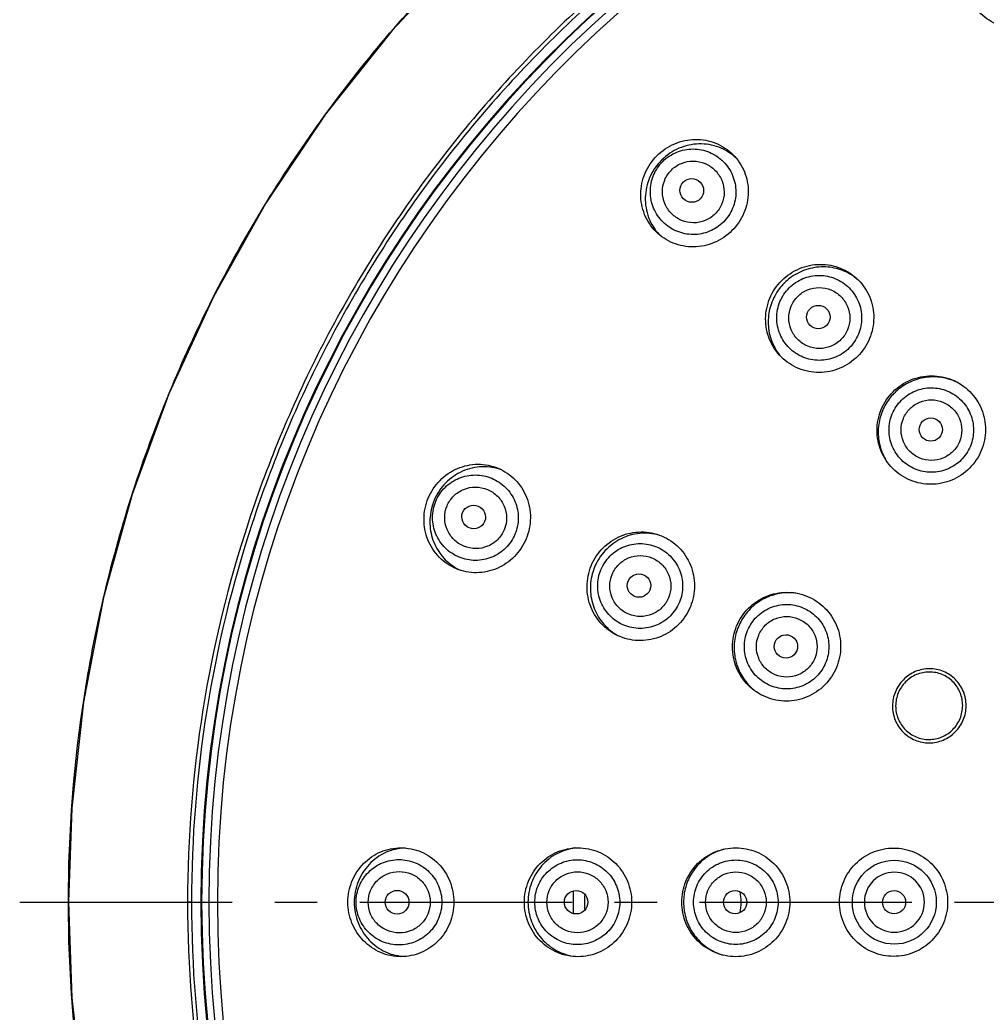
# Model space of a CAD drawing. Extents: x -5628 to -5208, y -2139 to -1842.
# Drawn here: x -5491.44 to -5451.6, y -2059.7 to -2018.8 of the extents above; entities that cross this region are included whole.
import ezdxf

# ---------------------------------------------------------------- set-up
doc = ezdxf.new("R2010")
doc.units = 0
doc.header["$LTSCALE"] = 7
doc.linetypes.add('CENTER', pattern=[2, 1.25, -0.25, 0.25, -0.25])
doc.layers.get('0').update_dxf_attribs({"color": 2, "linetype": 'CONTINUOUS'})
doc.layers.add('1', color=1, linetype='CENTER')

msp = doc.modelspace()

# ---------------------------------------------------------------- linework, layer by layer
at = {"color": 7, "linetype": 'Continuous'}
for p, q in [((-5489.444, -2055.136), (-5489.444, -2055.119)), ((-5489.444, -2055.154), (-5489.444, -2055.136)), ((-5484.373, -2055.136), (-5484.536, -2055.136))]:
    msp.add_line(p, q, dxfattribs=at)
for points in [[(-5428.827, -2000.439), (-5433.225, -2000.163), (-5437.626, -2000.241), (-5442.006, -2000.67), (-5446.335, -2001.447), (-5450.59, -2002.569), (-5454.748, -2004.03), (-5458.778, -2005.82), (-5462.654, -2007.929), (-5466.349, -2010.342), (-5469.837, -2013.043), (-5473.098, -2016.015), (-5476.11, -2019.239), (-5478.853, -2022.693), (-5481.311, -2026.356), (-5483.466, -2030.203), (-5485.306, -2034.209), (-5486.818, -2038.346), (-5487.993, -2042.586), (-5488.825, -2046.902), (-5489.308, -2051.263), (-5489.445, -2055.136)], [(-5489.445, -2055.136), (-5489.303, -2059.08), (-5488.81, -2063.47)]]:
    msp.add_lwpolyline(points, dxfattribs=at)
msp.add_circle((-5455.421, -2055.136), 1.729, dxfattribs=at)
for centre, radius, start, end in [((-5434.456, -2055.136), 49.531, 2.1221, 357.8779), ((-5434.456, -2055.136), 49.5, 2.1158, 357.885), ((-5434.456, -2055.136), 49.2, 2.1526, 357.8474), ((-5434.456, -2055.136), 48.853, 2.3977, 357.6023), ((-5463.407, -2026.185), 2.271, 134.5012, 135.4987), ((-5458.334, -2031.257), 2.287, 135.5675, 142.5145), ((-5458.354, -2031.238), 2.259, 134.4445, 135.5555), ((-5458.335, -2031.258), 2.287, 127.4852, 134.4325), ((-5453.806, -2035.785), 2.282, 135.6055, 142.578), ((-5453.826, -2035.766), 2.254, 134.4067, 135.5934), ((-5453.807, -2035.786), 2.282, 127.4226, 134.3946), ((-5472.257, -2039.478), 2.298, 158.0102, 164.8983), ((-5472.282, -2039.468), 2.271, 157.0012, 157.9987), ((-5465.656, -2042.212), 2.285, 157.5151, 165.0159), ((-5459.74, -2044.664), 2.28, 149.9211, 157.4845), ((-5459.74, -2044.663), 2.28, 157.5155, 165.0795), ((-5455.419, -2055.137), 1.237, 0.0097, 179.9903), ((-5433.485, -2054.896), 35.167, 179.6316, 181.1555), ((-5464.456, -2055.136), 2.722, 350.9205, 9.0955), ((-5464.456, -2055.136), 3.733, 175.0939, 184.9099), ((-5461.823, -2055.137), 2.28, 172.4238, 179.9845), ((-5461.823, -2055.136), 2.28, 180.0155, 187.5795), ((-5455.419, -2055.136), 1.237, 180.0097, 359.9903)]:
    msp.add_arc(centre, radius, start, end, dxfattribs=at)
for centre, major_axis, ratio in [((-5463.765, -2025.827), (-0.347, 0.347), 0.990023), ((-5458.55, -2031.042), (-0.342, 0.342), 0.996099), ((-5453.918, -2035.674), (-0.339, 0.339), 0.998595), ((-5472.75, -2039.274), (-0.453, 0.188), 0.990023), ((-5465.936, -2042.097), (-0.447, 0.185), 0.996099), ((-5459.885, -2044.603), (-0.443, 0.184), 0.998595), ((-5475.905, -2055.136), (-0.491, 0), 0.990023), ((-5468.53, -2055.136), (-0.484, 0), 0.996099), ((-5461.98, -2055.136), (-0.48, 0), 0.998595), ((-5455.43, -2055.136), (-0.476, 0), 0.999844)]:
    msp.add_ellipse(centre, major_axis=major_axis, ratio=ratio, dxfattribs=at)
for points, knots in [([(-5489.444, -2055.119), (-5489.444, -2052.257), (-5488.993, -2046.525), (-5486.988, -2038.143), (-5483.702, -2030.174), (-5479.216, -2022.813), (-5473.639, -2016.239), (-5467.106, -2010.613), (-5459.777, -2006.074), (-5451.832, -2002.73), (-5443.463, -2000.665), (-5434.875, -1999.927), (-5426.277, -2000.536), (-5417.879, -2002.475), (-5409.885, -2005.697), (-5402.489, -2010.125), (-5395.874, -2015.647), (-5392.088, -2019.973), (-5390.379, -2022.267)], [0, 0, 0, 0, 0.062496, 0.124994, 0.187495, 0.249999, 0.312509, 0.375024, 0.437534, 0.500039, 0.56254, 0.625038, 0.687536, 0.750033, 0.812531, 0.875031, 0.937525, 1, 1, 1, 1]), ([(-5393.131, -2026.87), (-5394.621, -2024.681), (-5397.965, -2020.54), (-5403.891, -2015.203), (-5410.591, -2010.871), (-5417.891, -2007.653), (-5425.61, -2005.63), (-5433.553, -2004.853), (-5441.519, -2005.344), (-5449.309, -2007.088), (-5456.725, -2010.044), (-5463.579, -2014.135), (-5469.699, -2019.259), (-5474.93, -2025.285), (-5479.142, -2032.063), (-5482.229, -2039.423), (-5484.114, -2047.178), (-5484.536, -2052.487), (-5484.536, -2055.136)], [0, 0, 0, 0, 0.062471, 0.124945, 0.187423, 0.249906, 0.312397, 0.374897, 0.437409, 0.499932, 0.562455, 0.62497, 0.687474, 0.749971, 0.812467, 0.874971, 0.937484, 1, 1, 1, 1]), ([(-5393.243, -2026.947), (-5393.992, -2025.859), (-5395.569, -2023.736), (-5399.054, -2019.762), (-5403.983, -2015.328), (-5410.661, -2011.012), (-5417.939, -2007.805), (-5425.633, -2005.789), (-5433.551, -2005.015), (-5441.492, -2005.504), (-5449.257, -2007.243), (-5456.649, -2010.189), (-5463.482, -2014.267), (-5469.582, -2019.374), (-5474.797, -2025.381), (-5478.996, -2032.137), (-5482.074, -2039.474), (-5483.952, -2047.203), (-5484.373, -2052.495), (-5484.373, -2055.136)], [0, 0, 0, 0, 0.031259, 0.062518, 0.12499, 0.187465, 0.249945, 0.312432, 0.37493, 0.437438, 0.499958, 0.562478, 0.624989, 0.68749, 0.749984, 0.812477, 0.874977, 0.937488, 1, 1, 1, 1]), ([(-5449.422, -2019.005), (-5449.692, -2019.117), (-5450.279, -2019.237), (-5451.153, -2019.074), (-5451.892, -2018.594), (-5452.383, -2017.869), (-5452.549, -2017.009), (-5452.366, -2016.147), (-5451.863, -2015.413), (-5451.363, -2015.083), (-5451.092, -2014.971)], [0, 0, 0, 0, 0.126991, 0.252772, 0.376936, 0.499949, 0.622972, 0.747166, 0.872981, 1, 1, 1, 1]), ([(-5465.197, -2024.395), (-5464.99, -2024.189), (-5464.494, -2023.853), (-5463.624, -2023.669), (-5462.757, -2023.829), (-5462.026, -2024.312), (-5461.543, -2025.043), (-5461.383, -2025.91), (-5461.567, -2026.78), (-5461.903, -2027.276), (-5462.109, -2027.482)], [0, 0, 0, 0, 0.127018, 0.25283, 0.377021, 0.500049, 0.623062, 0.747228, 0.873013, 1, 1, 1, 1]), ([(-5461.949, -2024.484), (-5462.15, -2024.297), (-5462.634, -2023.998), (-5463.475, -2023.859), (-5464.316, -2024.043), (-5464.797, -2024.367), (-5464.999, -2024.565)], [0, 0, 0, 0, 0.246011, 0.49441, 0.746029, 1, 1, 1, 1]), ([(-5462.109, -2027.482), (-5462.316, -2027.689), (-5462.812, -2028.025), (-5463.682, -2028.209), (-5464.549, -2028.049), (-5465.28, -2027.566), (-5465.762, -2026.835), (-5465.923, -2025.968), (-5465.739, -2025.098), (-5465.403, -2024.602), (-5465.197, -2024.395)], [0, 0, 0, 0, 0.126991, 0.252772, 0.376936, 0.499949, 0.622972, 0.747166, 0.872981, 1, 1, 1, 1]), ([(-5464.959, -2024.633), (-5464.797, -2024.471), (-5464.404, -2024.209), (-5463.712, -2024.074), (-5463.021, -2024.214), (-5462.435, -2024.607), (-5462.043, -2025.192), (-5461.903, -2025.883), (-5462.037, -2026.575), (-5462.3, -2026.968), (-5462.462, -2027.13)], [0, 0, 0, 0, 0.125046, 0.250046, 0.375029, 0.499995, 0.624962, 0.749951, 0.874954, 1, 1, 1, 1]), ([(-5465.027, -2024.593), (-5465.225, -2024.795), (-5465.549, -2025.276), (-5465.733, -2026.117), (-5465.594, -2026.958), (-5465.295, -2027.442), (-5465.108, -2027.643)], [0, 0, 0, 0, 0.253971, 0.50559, 0.753989, 1, 1, 1, 1]), ([(-5462.462, -2027.13), (-5462.624, -2027.292), (-5463.017, -2027.554), (-5463.709, -2027.689), (-5464.4, -2027.549), (-5464.985, -2027.156), (-5465.378, -2026.571), (-5465.517, -2025.88), (-5465.383, -2025.188), (-5465.121, -2024.795), (-5464.959, -2024.633)], [0, 0, 0, 0, 0.125047, 0.25005, 0.375038, 0.500006, 0.624971, 0.749954, 0.874954, 1, 1, 1, 1]), ([(-5464.605, -2024.987), (-5464.488, -2024.87), (-5464.205, -2024.681), (-5463.705, -2024.586), (-5463.207, -2024.689), (-5462.785, -2024.973), (-5462.502, -2025.394), (-5462.399, -2025.893), (-5462.494, -2026.392), (-5462.683, -2026.676), (-5462.799, -2026.793)], [0, 0, 0, 0, 0.124985, 0.249965, 0.374969, 0.499987, 0.625006, 0.750017, 0.875004, 1, 1, 1, 1]), ([(-5462.799, -2026.793), (-5462.916, -2026.909), (-5463.2, -2027.098), (-5463.699, -2027.193), (-5464.197, -2027.09), (-5464.619, -2026.806), (-5464.903, -2026.385), (-5465.006, -2025.887), (-5464.911, -2025.387), (-5464.722, -2025.104), (-5464.605, -2024.987)], [0, 0, 0, 0, 0.124996, 0.249983, 0.374994, 0.500013, 0.62503, 0.750035, 0.875015, 1, 1, 1, 1]), ([(-5460.057, -2029.535), (-5459.85, -2029.328), (-5459.352, -2028.992), (-5458.477, -2028.813), (-5457.605, -2028.981), (-5456.868, -2029.471), (-5456.379, -2030.207), (-5456.212, -2031.079), (-5456.391, -2031.954), (-5456.726, -2032.452), (-5456.933, -2032.659)], [0, 0, 0, 0, 0.126357, 0.251894, 0.376365, 0.500064, 0.623744, 0.74818, 0.873682, 1, 1, 1, 1]), ([(-5456.991, -2029.441), (-5457.181, -2029.292), (-5457.617, -2029.055), (-5458.35, -2028.934), (-5459.088, -2029.056), (-5459.531, -2029.293), (-5459.727, -2029.443)], [0, 0, 0, 0, 0.247561, 0.496582, 0.747473, 1, 1, 1, 1]), ([(-5459.753, -2029.839), (-5459.592, -2029.678), (-5459.202, -2029.418), (-5458.516, -2029.283), (-5457.83, -2029.42), (-5457.248, -2029.809), (-5456.859, -2030.391), (-5456.722, -2031.077), (-5456.857, -2031.763), (-5457.117, -2032.153), (-5457.278, -2032.314)], [0, 0, 0, 0, 0.125026, 0.250019, 0.375013, 0.499999, 0.624985, 0.74998, 0.874974, 1, 1, 1, 1]), ([(-5456.933, -2032.659), (-5457.14, -2032.866), (-5457.638, -2033.201), (-5458.513, -2033.38), (-5459.385, -2033.213), (-5460.121, -2032.724), (-5460.611, -2031.987), (-5460.779, -2031.115), (-5460.6, -2030.24), (-5460.264, -2029.742), (-5460.057, -2029.535)], [0, 0, 0, 0, 0.126324, 0.251822, 0.376254, 0.499933, 0.623628, 0.7481, 0.873643, 1, 1, 1, 1]), ([(-5459.401, -2030.191), (-5459.285, -2030.076), (-5459.005, -2029.889), (-5458.511, -2029.793), (-5458.018, -2029.892), (-5457.6, -2030.172), (-5457.32, -2030.59), (-5457.221, -2031.083), (-5457.317, -2031.576), (-5457.504, -2031.856), (-5457.62, -2031.972)], [0, 0, 0, 0, 0.124998, 0.249983, 0.374984, 0.499991, 0.625, 0.750005, 0.874995, 1, 1, 1, 1]), ([(-5460.149, -2029.865), (-5460.299, -2030.061), (-5460.536, -2030.504), (-5460.658, -2031.242), (-5460.536, -2031.975), (-5460.3, -2032.411), (-5460.15, -2032.602)], [0, 0, 0, 0, 0.252527, 0.503418, 0.752439, 1, 1, 1, 1]), ([(-5457.278, -2032.314), (-5457.439, -2032.475), (-5457.829, -2032.735), (-5458.515, -2032.87), (-5459.201, -2032.733), (-5459.783, -2032.344), (-5460.172, -2031.762), (-5460.309, -2031.076), (-5460.174, -2030.39), (-5459.914, -2030), (-5459.753, -2029.839)], [0, 0, 0, 0, 0.125026, 0.25002, 0.375015, 0.500001, 0.624988, 0.749981, 0.874974, 1, 1, 1, 1]), ([(-5457.62, -2031.972), (-5457.736, -2032.088), (-5458.016, -2032.275), (-5458.509, -2032.371), (-5459.002, -2032.271), (-5459.42, -2031.991), (-5459.7, -2031.574), (-5459.799, -2031.08), (-5459.703, -2030.587), (-5459.516, -2030.307), (-5459.401, -2030.191)], [0, 0, 0, 0, 0.125005, 0.249995, 0.375, 0.500009, 0.625016, 0.750017, 0.875002, 1, 1, 1, 1]), ([(-5455.473, -2034.119), (-5455.266, -2033.912), (-5454.766, -2033.577), (-5453.888, -2033.401), (-5453.012, -2033.573), (-5452.272, -2034.067), (-5451.779, -2034.807), (-5451.607, -2035.683), (-5451.783, -2036.56), (-5452.118, -2037.06), (-5452.325, -2037.267)], [0, 0, 0, 0, 0.125892, 0.251243, 0.375917, 0.500092, 0.624242, 0.748863, 0.87415, 1, 1, 1, 1]), ([(-5452.703, -2033.801), (-5452.892, -2033.693), (-5453.307, -2033.531), (-5453.972, -2033.479), (-5454.626, -2033.621), (-5455.018, -2033.839), (-5455.194, -2033.974)], [0, 0, 0, 0, 0.2485, 0.497968, 0.748494, 1, 1, 1, 1]), ([(-5452.325, -2037.267), (-5452.532, -2037.473), (-5453.032, -2037.809), (-5453.909, -2037.985), (-5454.785, -2037.813), (-5455.525, -2037.32), (-5456.019, -2036.58), (-5456.191, -2035.704), (-5456.015, -2034.826), (-5455.68, -2034.326), (-5455.473, -2034.119)], [0, 0, 0, 0, 0.125854, 0.251153, 0.375769, 0.499913, 0.624081, 0.748756, 0.87411, 1, 1, 1, 1]), ([(-5455.128, -2034.464), (-5454.968, -2034.304), (-5454.581, -2034.044), (-5453.898, -2033.909), (-5453.215, -2034.045), (-5452.636, -2034.432), (-5452.249, -2035.011), (-5452.113, -2035.695), (-5452.247, -2036.377), (-5452.507, -2036.765), (-5452.667, -2036.925)], [0, 0, 0, 0, 0.125018, 0.250007, 0.375005, 0.5, 0.624995, 0.749993, 0.874982, 1, 1, 1, 1]), ([(-5455.618, -2034.398), (-5455.753, -2034.574), (-5455.971, -2034.966), (-5456.113, -2035.621), (-5456.061, -2036.286), (-5455.899, -2036.701), (-5455.79, -2036.89)], [0, 0, 0, 0, 0.251507, 0.502033, 0.751501, 1, 1, 1, 1]), ([(-5452.667, -2036.925), (-5452.827, -2037.085), (-5453.215, -2037.344), (-5453.897, -2037.479), (-5454.581, -2037.343), (-5455.159, -2036.956), (-5455.547, -2036.377), (-5455.683, -2035.694), (-5455.548, -2035.011), (-5455.288, -2034.624), (-5455.128, -2034.464)], [0, 0, 0, 0, 0.125018, 0.250007, 0.375005, 0.5, 0.624995, 0.749993, 0.874982, 1, 1, 1, 1]), ([(-5454.777, -2034.814), (-5454.663, -2034.7), (-5454.385, -2034.514), (-5453.895, -2034.417), (-5453.405, -2034.515), (-5452.99, -2034.793), (-5452.712, -2035.208), (-5452.614, -2035.698), (-5452.71, -2036.188), (-5452.897, -2036.466), (-5453.011, -2036.581)], [0, 0, 0, 0, 0.125003, 0.249991, 0.374991, 0.499994, 0.624999, 0.750001, 0.874992, 1, 1, 1, 1]), ([(-5453.011, -2036.581), (-5453.126, -2036.695), (-5453.404, -2036.881), (-5453.894, -2036.978), (-5454.384, -2036.88), (-5454.799, -2036.602), (-5455.077, -2036.187), (-5455.175, -2035.697), (-5455.078, -2035.207), (-5454.892, -2034.929), (-5454.777, -2034.814)], [0, 0, 0, 0, 0.125008, 0.249999, 0.375001, 0.500005, 0.625009, 0.750009, 0.874997, 1, 1, 1, 1]), ([(-5474.621, -2038.499), (-5474.509, -2038.229), (-5474.179, -2037.729), (-5473.445, -2037.226), (-5472.583, -2037.043), (-5471.723, -2037.209), (-5470.998, -2037.7), (-5470.518, -2038.439), (-5470.355, -2039.313), (-5470.475, -2039.9), (-5470.587, -2040.17)], [0, 0, 0, 0, 0.127018, 0.25283, 0.377021, 0.500049, 0.623062, 0.747228, 0.873013, 1, 1, 1, 1]), ([(-5471.587, -2037.338), (-5471.844, -2037.243), (-5472.405, -2037.151), (-5473.235, -2037.345), (-5473.942, -2037.837), (-5474.262, -2038.32), (-5474.373, -2038.581)], [0, 0, 0, 0, 0.246011, 0.49441, 0.746029, 1, 1, 1, 1]), ([(-5474.31, -2038.628), (-5474.222, -2038.417), (-5473.959, -2038.024), (-5473.372, -2037.635), (-5472.68, -2037.499), (-5471.989, -2037.638), (-5471.402, -2038.029), (-5471.008, -2038.614), (-5470.868, -2039.304), (-5470.96, -2039.768), (-5471.048, -2039.98)], [0, 0, 0, 0, 0.125046, 0.250046, 0.375029, 0.499995, 0.624962, 0.749951, 0.874954, 1, 1, 1, 1]), ([(-5473.848, -2038.82), (-5473.785, -2038.667), (-5473.595, -2038.384), (-5473.17, -2038.105), (-5472.67, -2038.009), (-5472.172, -2038.11), (-5471.749, -2038.391), (-5471.463, -2038.812), (-5471.36, -2039.31), (-5471.425, -2039.644), (-5471.489, -2039.797)], [0, 0, 0, 0, 0.124985, 0.249965, 0.374969, 0.499987, 0.625006, 0.750017, 0.875004, 1, 1, 1, 1]), ([(-5470.587, -2040.17), (-5470.699, -2040.44), (-5471.029, -2040.94), (-5471.762, -2041.443), (-5472.624, -2041.627), (-5473.484, -2041.461), (-5474.21, -2040.97), (-5474.69, -2040.231), (-5474.853, -2039.357), (-5474.733, -2038.77), (-5474.621, -2038.499)], [0, 0, 0, 0, 0.126991, 0.252772, 0.376936, 0.499949, 0.622972, 0.747166, 0.872981, 1, 1, 1, 1]), ([(-5471.048, -2039.98), (-5471.135, -2040.191), (-5471.398, -2040.584), (-5471.986, -2040.973), (-5472.678, -2041.108), (-5473.369, -2040.97), (-5473.955, -2040.579), (-5474.349, -2039.994), (-5474.489, -2039.303), (-5474.397, -2038.84), (-5474.31, -2038.628)], [0, 0, 0, 0, 0.125047, 0.25005, 0.375038, 0.500006, 0.624971, 0.749954, 0.874954, 1, 1, 1, 1]), ([(-5471.489, -2039.797), (-5471.552, -2039.949), (-5471.742, -2040.232), (-5472.167, -2040.511), (-5472.666, -2040.607), (-5473.165, -2040.506), (-5473.588, -2040.225), (-5473.874, -2039.804), (-5473.977, -2039.307), (-5473.911, -2038.972), (-5473.848, -2038.82)], [0, 0, 0, 0, 0.124996, 0.249983, 0.374994, 0.500013, 0.62503, 0.750035, 0.875015, 1, 1, 1, 1]), ([(-5474.476, -2038.879), (-5474.544, -2039.13), (-5474.593, -2039.658), (-5474.396, -2040.421), (-5473.953, -2041.064), (-5473.526, -2041.361), (-5473.296, -2041.466)], [0, 0, 0, 0, 0.253942, 0.505305, 0.753693, 1, 1, 1, 1]), ([(-5467.906, -2041.281), (-5467.794, -2041.01), (-5467.462, -2040.51), (-5466.722, -2040.01), (-5465.852, -2039.831), (-5464.984, -2040.001), (-5464.251, -2040.494), (-5463.762, -2041.236), (-5463.593, -2042.113), (-5463.712, -2042.701), (-5463.824, -2042.972)], [0, 0, 0, 0, 0.126357, 0.251894, 0.376365, 0.500064, 0.623744, 0.74818, 0.873682, 1, 1, 1, 1]), ([(-5465.109, -2040.021), (-5465.365, -2039.95), (-5465.911, -2039.901), (-5466.7, -2040.127), (-5467.364, -2040.62), (-5467.664, -2041.087), (-5467.768, -2041.338)], [0, 0, 0, 0, 0.247372, 0.496424, 0.747496, 1, 1, 1, 1]), ([(-5467.508, -2041.446), (-5467.421, -2041.235), (-5467.161, -2040.846), (-5466.578, -2040.458), (-5465.892, -2040.322), (-5465.206, -2040.46), (-5464.623, -2040.848), (-5464.234, -2041.429), (-5464.096, -2042.115), (-5464.188, -2042.575), (-5464.275, -2042.785)], [0, 0, 0, 0, 0.125026, 0.250019, 0.375013, 0.499999, 0.624985, 0.74998, 0.874974, 1, 1, 1, 1]), ([(-5467.048, -2041.636), (-5466.985, -2041.485), (-5466.798, -2041.205), (-5466.379, -2040.928), (-5465.885, -2040.831), (-5465.392, -2040.929), (-5464.974, -2041.208), (-5464.693, -2041.626), (-5464.593, -2042.118), (-5464.659, -2042.449), (-5464.721, -2042.6)], [0, 0, 0, 0, 0.124998, 0.249983, 0.374984, 0.499991, 0.625, 0.750005, 0.874995, 1, 1, 1, 1]), ([(-5463.824, -2042.972), (-5463.936, -2043.242), (-5464.268, -2043.743), (-5465.007, -2044.243), (-5465.877, -2044.422), (-5466.745, -2044.252), (-5467.479, -2043.759), (-5467.967, -2043.017), (-5468.137, -2042.14), (-5468.018, -2041.551), (-5467.906, -2041.281)], [0, 0, 0, 0, 0.126324, 0.251822, 0.376254, 0.499933, 0.623628, 0.7481, 0.873643, 1, 1, 1, 1]), ([(-5467.864, -2041.621), (-5467.928, -2041.86), (-5467.978, -2042.359), (-5467.808, -2043.088), (-5467.414, -2043.719), (-5467.029, -2044.031), (-5466.818, -2044.15)], [0, 0, 0, 0, 0.252527, 0.503418, 0.752439, 1, 1, 1, 1]), ([(-5464.275, -2042.785), (-5464.362, -2042.995), (-5464.622, -2043.385), (-5465.204, -2043.772), (-5465.891, -2043.908), (-5466.577, -2043.771), (-5467.159, -2043.383), (-5467.549, -2042.801), (-5467.687, -2042.115), (-5467.595, -2041.656), (-5467.508, -2041.446)], [0, 0, 0, 0, 0.125026, 0.25002, 0.375015, 0.500001, 0.624988, 0.749981, 0.874974, 1, 1, 1, 1]), ([(-5464.721, -2042.6), (-5464.784, -2042.751), (-5464.971, -2043.031), (-5465.39, -2043.309), (-5465.884, -2043.406), (-5466.377, -2043.307), (-5466.795, -2043.028), (-5467.076, -2042.61), (-5467.176, -2042.118), (-5467.11, -2041.787), (-5467.048, -2041.636)], [0, 0, 0, 0, 0.125005, 0.249995, 0.375, 0.500009, 0.625016, 0.750017, 0.875002, 1, 1, 1, 1]), ([(-5461.916, -2043.762), (-5461.804, -2043.492), (-5461.471, -2042.991), (-5460.727, -2042.492), (-5459.852, -2042.316), (-5458.979, -2042.489), (-5458.24, -2042.984), (-5457.746, -2043.727), (-5457.573, -2044.605), (-5457.692, -2045.195), (-5457.803, -2045.465)], [0, 0, 0, 0, 0.125892, 0.251243, 0.375917, 0.500092, 0.624242, 0.748863, 0.87415, 1, 1, 1, 1]), ([(-5459.479, -2042.408), (-5459.695, -2042.381), (-5460.14, -2042.389), (-5460.774, -2042.596), (-5461.324, -2042.978), (-5461.603, -2043.33), (-5461.714, -2043.521)], [0, 0, 0, 0, 0.2485, 0.497968, 0.748494, 1, 1, 1, 1]), ([(-5461.466, -2043.948), (-5461.379, -2043.739), (-5461.12, -2043.351), (-5460.541, -2042.965), (-5459.858, -2042.83), (-5459.175, -2042.966), (-5458.596, -2043.352), (-5458.209, -2043.932), (-5458.072, -2044.614), (-5458.163, -2045.071), (-5458.25, -2045.28)], [0, 0, 0, 0, 0.125018, 0.250007, 0.375005, 0.5, 0.624995, 0.749993, 0.874982, 1, 1, 1, 1]), ([(-5461.007, -2044.138), (-5460.945, -2043.988), (-5460.76, -2043.71), (-5460.344, -2043.433), (-5459.854, -2043.336), (-5459.364, -2043.434), (-5458.948, -2043.711), (-5458.671, -2044.127), (-5458.572, -2044.616), (-5458.638, -2044.944), (-5458.7, -2045.094)], [0, 0, 0, 0, 0.125003, 0.249991, 0.374991, 0.499994, 0.624999, 0.750001, 0.874992, 1, 1, 1, 1]), ([(-5457.803, -2045.465), (-5457.915, -2045.736), (-5458.249, -2046.236), (-5458.992, -2046.735), (-5459.867, -2046.912), (-5460.739, -2046.739), (-5461.479, -2046.244), (-5461.973, -2045.501), (-5462.146, -2044.622), (-5462.028, -2044.032), (-5461.916, -2043.762)], [0, 0, 0, 0, 0.125854, 0.251153, 0.375769, 0.499913, 0.624081, 0.748756, 0.87411, 1, 1, 1, 1]), ([(-5461.943, -2044.075), (-5462, -2044.289), (-5462.052, -2044.735), (-5461.933, -2045.394), (-5461.63, -2045.989), (-5461.322, -2046.31), (-5461.149, -2046.444)], [0, 0, 0, 0, 0.251507, 0.502033, 0.751501, 1, 1, 1, 1]), ([(-5458.25, -2045.28), (-5458.337, -2045.49), (-5458.595, -2045.878), (-5459.174, -2046.263), (-5459.858, -2046.399), (-5460.541, -2046.263), (-5461.12, -2045.876), (-5461.507, -2045.297), (-5461.644, -2044.615), (-5461.552, -2044.157), (-5461.466, -2043.948)], [0, 0, 0, 0, 0.125018, 0.250007, 0.375005, 0.5, 0.624995, 0.749993, 0.874982, 1, 1, 1, 1]), ([(-5458.7, -2045.094), (-5458.762, -2045.244), (-5458.948, -2045.522), (-5459.363, -2045.799), (-5459.853, -2045.896), (-5460.343, -2045.798), (-5460.759, -2045.521), (-5461.037, -2045.106), (-5461.135, -2044.616), (-5461.07, -2044.288), (-5461.007, -2044.138)], [0, 0, 0, 0, 0.125008, 0.249999, 0.375001, 0.500005, 0.625009, 0.750009, 0.874997, 1, 1, 1, 1]), ([(-5452.58, -2047.629), (-5452.503, -2047.445), (-5452.423, -2047.044), (-5452.54, -2046.445), (-5452.876, -2045.938), (-5453.381, -2045.6), (-5453.977, -2045.483), (-5454.572, -2045.605), (-5455.077, -2045.946), (-5455.303, -2046.286), (-5455.379, -2046.47)], [0, 0, 0, 0, 0.125694, 0.251072, 0.375929, 0.500405, 0.624819, 0.749503, 0.874605, 1, 1, 1, 1]), ([(-5452.712, -2047.574), (-5452.643, -2047.407), (-5452.569, -2047.042), (-5452.676, -2046.497), (-5452.982, -2046.035), (-5453.441, -2045.727), (-5453.984, -2045.621), (-5454.526, -2045.732), (-5454.985, -2046.042), (-5455.191, -2046.352), (-5455.26, -2046.519)], [0, 0, 0, 0, 0.125694, 0.251071, 0.375929, 0.500404, 0.624819, 0.749503, 0.874605, 1, 1, 1, 1]), ([(-5455.379, -2046.47), (-5455.455, -2046.653), (-5455.536, -2047.054), (-5455.42, -2047.651), (-5455.085, -2048.159), (-5454.58, -2048.498), (-5453.984, -2048.616), (-5453.387, -2048.494), (-5452.882, -2048.153), (-5452.656, -2047.813), (-5452.58, -2047.629)], [0, 0, 0, 0, 0.125428, 0.250556, 0.37528, 0.499758, 0.624311, 0.749224, 0.874506, 1, 1, 1, 1]), ([(-5455.26, -2046.519), (-5455.329, -2046.686), (-5455.403, -2047.05), (-5455.297, -2047.595), (-5454.992, -2048.057), (-5454.533, -2048.365), (-5453.991, -2048.472), (-5453.447, -2048.362), (-5452.987, -2048.051), (-5452.781, -2047.741), (-5452.712, -2047.574)], [0, 0, 0, 0, 0.125428, 0.250556, 0.37528, 0.499758, 0.624311, 0.749224, 0.874506, 1, 1, 1, 1]), ([(-5477.93, -2055.136), (-5477.93, -2054.844), (-5477.817, -2054.256), (-5477.331, -2053.51), (-5476.605, -2053.011), (-5475.747, -2052.836), (-5474.889, -2053.011), (-5474.162, -2053.511), (-5473.677, -2054.256), (-5473.564, -2054.844), (-5473.564, -2055.136)], [0, 0, 0, 0, 0.127018, 0.25283, 0.377021, 0.500049, 0.623062, 0.747228, 0.873013, 1, 1, 1, 1]), ([(-5475.571, -2052.903), (-5475.847, -2052.913), (-5476.404, -2053.044), (-5477.099, -2053.546), (-5477.562, -2054.278), (-5477.67, -2054.851), (-5477.67, -2055.136)], [0, 0, 0, 0, 0.245995, 0.4944, 0.746041, 1, 1, 1, 1]), ([(-5470.662, -2055.136), (-5470.662, -2054.844), (-5470.547, -2054.254), (-5470.054, -2053.509), (-5469.319, -2053.011), (-5468.452, -2052.836), (-5467.586, -2053.011), (-5466.851, -2053.509), (-5466.359, -2054.254), (-5466.243, -2054.844), (-5466.243, -2055.136)], [0, 0, 0, 0, 0.126357, 0.251894, 0.376365, 0.500064, 0.623744, 0.74818, 0.873682, 1, 1, 1, 1]), ([(-5468.56, -2052.902), (-5468.824, -2052.934), (-5469.347, -2053.098), (-5469.99, -2053.609), (-5470.414, -2054.318), (-5470.512, -2054.865), (-5470.512, -2055.136)], [0, 0, 0, 0, 0.247372, 0.496424, 0.747496, 1, 1, 1, 1]), ([(-5464.178, -2055.136), (-5464.178, -2054.844), (-5464.062, -2054.253), (-5463.566, -2053.508), (-5462.825, -2053.01), (-5461.952, -2052.836), (-5461.08, -2053.011), (-5460.339, -2053.509), (-5459.843, -2054.254), (-5459.727, -2054.844), (-5459.727, -2055.136)], [0, 0, 0, 0, 0.125892, 0.251243, 0.375918, 0.500092, 0.624243, 0.748863, 0.87415, 1, 1, 1, 1]), ([(-5462.444, -2052.953), (-5462.655, -2053.01), (-5463.063, -2053.189), (-5463.57, -2053.622), (-5463.932, -2054.186), (-5464.055, -2054.617), (-5464.084, -2054.836)], [0, 0, 0, 0, 0.2485, 0.497968, 0.748494, 1, 1, 1, 1]), ([(-5457.677, -2055.136), (-5457.677, -2054.845), (-5457.56, -2054.258), (-5457.063, -2053.516), (-5456.322, -2053.021), (-5455.45, -2052.849), (-5454.578, -2053.022), (-5453.838, -2053.517), (-5453.341, -2054.258), (-5453.225, -2054.846), (-5453.225, -2055.136)], [0, 0, 0, 0, 0.125536, 0.250746, 0.375576, 0.500117, 0.624621, 0.749381, 0.874521, 1, 1, 1, 1]), ([(-5477.593, -2055.136), (-5477.593, -2054.907), (-5477.501, -2054.444), (-5477.107, -2053.86), (-5476.519, -2053.47), (-5475.828, -2053.334), (-5475.137, -2053.47), (-5474.549, -2053.86), (-5474.155, -2054.444), (-5474.062, -2054.907), (-5474.062, -2055.136)], [0, 0, 0, 0, 0.125046, 0.250046, 0.375029, 0.499995, 0.624962, 0.749951, 0.874954, 1, 1, 1, 1]), ([(-5470.231, -2055.136), (-5470.231, -2054.909), (-5470.14, -2054.449), (-5469.75, -2053.869), (-5469.168, -2053.48), (-5468.481, -2053.344), (-5467.795, -2053.48), (-5467.213, -2053.869), (-5466.823, -2054.449), (-5466.732, -2054.909), (-5466.731, -2055.136)], [0, 0, 0, 0, 0.125026, 0.250019, 0.375013, 0.499999, 0.624985, 0.74998, 0.874974, 1, 1, 1, 1]), ([(-5463.691, -2055.136), (-5463.691, -2054.91), (-5463.601, -2054.453), (-5463.213, -2053.874), (-5462.634, -2053.488), (-5461.951, -2053.352), (-5461.268, -2053.488), (-5460.688, -2053.874), (-5460.301, -2054.453), (-5460.21, -2054.91), (-5460.21, -2055.136)], [0, 0, 0, 0, 0.125018, 0.250007, 0.375005, 0.5, 0.624995, 0.749993, 0.874982, 1, 1, 1, 1]), ([(-5477.094, -2055.136), (-5477.094, -2054.971), (-5477.026, -2054.637), (-5476.74, -2054.217), (-5476.316, -2053.937), (-5475.817, -2053.84), (-5475.318, -2053.937), (-5474.893, -2054.217), (-5474.607, -2054.637), (-5474.54, -2054.971), (-5474.54, -2055.136)], [0, 0, 0, 0, 0.124985, 0.249965, 0.374969, 0.499987, 0.625006, 0.750017, 0.875004, 1, 1, 1, 1]), ([(-5469.733, -2055.136), (-5469.733, -2054.973), (-5469.667, -2054.643), (-5469.386, -2054.226), (-5468.967, -2053.947), (-5468.474, -2053.85), (-5467.981, -2053.947), (-5467.562, -2054.226), (-5467.281, -2054.642), (-5467.215, -2054.973), (-5467.215, -2055.136)], [0, 0, 0, 0, 0.124998, 0.249983, 0.374984, 0.499991, 0.625, 0.750005, 0.874995, 1, 1, 1, 1]), ([(-5463.195, -2055.136), (-5463.195, -2054.974), (-5463.13, -2054.646), (-5462.852, -2054.231), (-5462.436, -2053.954), (-5461.946, -2053.857), (-5461.456, -2053.954), (-5461.041, -2054.231), (-5460.762, -2054.646), (-5460.697, -2054.974), (-5460.697, -2055.136)], [0, 0, 0, 0, 0.125003, 0.249991, 0.374991, 0.499994, 0.624999, 0.750001, 0.874992, 1, 1, 1, 1]), ([(-5390.497, -2088.165), (-5392.213, -2090.448), (-5396.008, -2094.756), (-5402.632, -2100.247), (-5410.029, -2104.647), (-5418.021, -2107.842), (-5426.412, -2109.757), (-5434.999, -2110.344), (-5443.573, -2109.589), (-5451.926, -2107.511), (-5459.854, -2104.159), (-5467.166, -2099.615), (-5473.683, -2093.989), (-5479.245, -2087.419), (-5483.719, -2080.065), (-5486.995, -2072.106), (-5488.994, -2063.736), (-5489.444, -2058.011), (-5489.444, -2055.154)], [0, 0, 0, 0, 0.062475, 0.124969, 0.187468, 0.249967, 0.312464, 0.374962, 0.437461, 0.499962, 0.562466, 0.624976, 0.687491, 0.750001, 0.812506, 0.875006, 0.937504, 1, 1, 1, 1]), ([(-5484.536, -2055.136), (-5484.536, -2057.786), (-5484.114, -2063.095), (-5482.23, -2070.849), (-5479.142, -2078.209), (-5474.93, -2084.987), (-5469.699, -2091.014), (-5463.579, -2096.137), (-5456.726, -2100.229), (-5449.31, -2103.184), (-5441.52, -2104.929), (-5433.553, -2105.419), (-5425.61, -2104.643), (-5417.891, -2102.62), (-5410.591, -2099.402), (-5403.891, -2095.07), (-5397.965, -2089.733), (-5394.621, -2085.592), (-5393.131, -2083.403)], [0, 0, 0, 0, 0.062515, 0.125028, 0.187531, 0.250026, 0.312523, 0.375027, 0.437541, 0.500065, 0.562587, 0.6251, 0.687602, 0.750093, 0.812577, 0.875055, 0.937529, 1, 1, 1, 1]), ([(-5484.373, -2055.136), (-5484.373, -2057.778), (-5483.952, -2063.069), (-5482.074, -2070.799), (-5478.996, -2078.136), (-5474.797, -2084.892), (-5469.582, -2090.899), (-5463.482, -2096.006), (-5456.65, -2100.084), (-5449.258, -2103.03), (-5441.492, -2104.769), (-5433.551, -2105.258), (-5425.633, -2104.484), (-5417.939, -2102.468), (-5410.661, -2099.261), (-5403.983, -2094.945), (-5399.054, -2090.511), (-5395.569, -2086.537), (-5393.992, -2084.414), (-5393.243, -2083.326)], [0, 0, 0, 0, 0.062512, 0.125021, 0.187521, 0.250014, 0.312507, 0.375008, 0.437519, 0.500039, 0.562558, 0.625068, 0.687566, 0.750054, 0.812535, 0.87501, 0.937482, 0.968741, 1, 1, 1, 1]), ([(-5473.564, -2055.136), (-5473.564, -2055.429), (-5473.677, -2056.017), (-5474.162, -2056.762), (-5474.889, -2057.262), (-5475.747, -2057.437), (-5476.605, -2057.262), (-5477.331, -2056.762), (-5477.817, -2056.017), (-5477.93, -2055.429), (-5477.93, -2055.136)], [0, 0, 0, 0, 0.126991, 0.252772, 0.376936, 0.499949, 0.622972, 0.747166, 0.872981, 1, 1, 1, 1]), ([(-5477.67, -2055.136), (-5477.67, -2055.421), (-5477.562, -2055.995), (-5477.099, -2056.727), (-5476.403, -2057.228), (-5475.847, -2057.36), (-5475.571, -2057.37)], [0, 0, 0, 0, 0.253959, 0.5056, 0.754005, 1, 1, 1, 1]), ([(-5474.062, -2055.136), (-5474.062, -2055.366), (-5474.155, -2055.829), (-5474.549, -2056.413), (-5475.137, -2056.803), (-5475.828, -2056.939), (-5476.519, -2056.803), (-5477.107, -2056.413), (-5477.501, -2055.829), (-5477.593, -2055.366), (-5477.593, -2055.136)], [0, 0, 0, 0, 0.125047, 0.25005, 0.375038, 0.500006, 0.624971, 0.749954, 0.874954, 1, 1, 1, 1]), ([(-5474.54, -2055.136), (-5474.54, -2055.302), (-5474.607, -2055.636), (-5474.893, -2056.056), (-5475.318, -2056.336), (-5475.817, -2056.433), (-5476.316, -2056.335), (-5476.74, -2056.056), (-5477.026, -2055.636), (-5477.094, -2055.302), (-5477.094, -2055.136)], [0, 0, 0, 0, 0.124996, 0.249983, 0.374994, 0.500013, 0.62503, 0.750035, 0.875015, 1, 1, 1, 1]), ([(-5466.243, -2055.136), (-5466.243, -2055.429), (-5466.359, -2056.018), (-5466.851, -2056.763), (-5467.586, -2057.262), (-5468.452, -2057.437), (-5469.319, -2057.262), (-5470.054, -2056.764), (-5470.547, -2056.019), (-5470.662, -2055.429), (-5470.662, -2055.136)], [0, 0, 0, 0, 0.126324, 0.251822, 0.376254, 0.499933, 0.623628, 0.7481, 0.873643, 1, 1, 1, 1]), ([(-5470.512, -2055.136), (-5470.512, -2055.408), (-5470.414, -2055.955), (-5469.989, -2056.664), (-5469.346, -2057.175), (-5468.823, -2057.339), (-5468.559, -2057.371)], [0, 0, 0, 0, 0.252504, 0.503576, 0.752628, 1, 1, 1, 1]), ([(-5466.731, -2055.136), (-5466.732, -2055.364), (-5466.823, -2055.824), (-5467.213, -2056.404), (-5467.795, -2056.793), (-5468.481, -2056.929), (-5469.168, -2056.793), (-5469.75, -2056.404), (-5470.14, -2055.824), (-5470.231, -2055.364), (-5470.231, -2055.136)], [0, 0, 0, 0, 0.125026, 0.25002, 0.375015, 0.500001, 0.624988, 0.749981, 0.874974, 1, 1, 1, 1]), ([(-5467.215, -2055.136), (-5467.215, -2055.3), (-5467.281, -2055.63), (-5467.562, -2056.047), (-5467.981, -2056.326), (-5468.474, -2056.423), (-5468.967, -2056.326), (-5469.386, -2056.047), (-5469.667, -2055.63), (-5469.733, -2055.3), (-5469.733, -2055.136)], [0, 0, 0, 0, 0.125005, 0.249995, 0.375, 0.500009, 0.625016, 0.750017, 0.875002, 1, 1, 1, 1]), ([(-5459.727, -2055.136), (-5459.727, -2055.429), (-5459.843, -2056.019), (-5460.34, -2056.764), (-5461.08, -2057.262), (-5461.952, -2057.437), (-5462.825, -2057.263), (-5463.566, -2056.765), (-5464.062, -2056.019), (-5464.178, -2055.429), (-5464.178, -2055.136)], [0, 0, 0, 0, 0.125854, 0.251154, 0.37577, 0.499914, 0.624082, 0.748757, 0.874112, 1, 1, 1, 1]), ([(-5460.21, -2055.136), (-5460.21, -2055.363), (-5460.301, -2055.82), (-5460.688, -2056.398), (-5461.268, -2056.785), (-5461.951, -2056.921), (-5462.634, -2056.785), (-5463.213, -2056.398), (-5463.601, -2055.82), (-5463.691, -2055.363), (-5463.691, -2055.136)], [0, 0, 0, 0, 0.125018, 0.250007, 0.375005, 0.5, 0.624995, 0.749993, 0.874982, 1, 1, 1, 1]), ([(-5460.697, -2055.136), (-5460.697, -2055.299), (-5460.762, -2055.627), (-5461.041, -2056.041), (-5461.456, -2056.319), (-5461.946, -2056.416), (-5462.436, -2056.319), (-5462.852, -2056.041), (-5463.13, -2055.627), (-5463.195, -2055.299), (-5463.195, -2055.136)], [0, 0, 0, 0, 0.125008, 0.249999, 0.375001, 0.500005, 0.625009, 0.750009, 0.874997, 1, 1, 1, 1]), ([(-5453.225, -2055.136), (-5453.225, -2055.427), (-5453.341, -2056.015), (-5453.838, -2056.756), (-5454.578, -2057.251), (-5455.45, -2057.424), (-5456.322, -2057.251), (-5457.063, -2056.756), (-5457.56, -2056.015), (-5457.677, -2055.427), (-5457.677, -2055.136)], [0, 0, 0, 0, 0.125485, 0.250624, 0.375382, 0.499882, 0.624418, 0.749255, 0.874468, 1, 1, 1, 1]), ([(-5464.084, -2055.437), (-5464.055, -2055.656), (-5463.932, -2056.087), (-5463.57, -2056.651), (-5463.063, -2057.084), (-5462.655, -2057.263), (-5462.444, -2057.32)], [0, 0, 0, 0, 0.251507, 0.502033, 0.751501, 1, 1, 1, 1])]:
    msp.add_open_spline(points, degree=3, knots=knots, dxfattribs=at)
at = {"layer": '1'}
msp.add_line((-5491.444, -2055.136), (-5243.901, -2055.136), dxfattribs=at)

doc.saveas('drawing.dxf')
